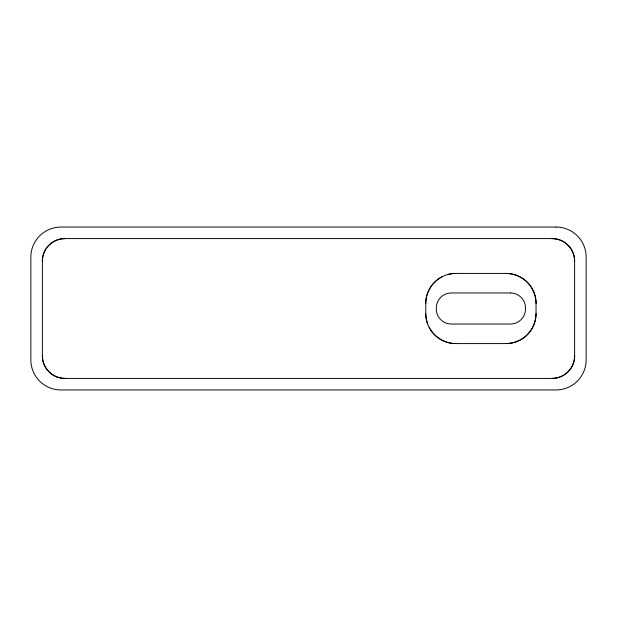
<?xml version="1.0" encoding="UTF-8"?>
<svg xmlns="http://www.w3.org/2000/svg" width="617" height="617" viewBox="0 0 617 617"><rect width="100%" height="100%" fill="white"/><g stroke="black" fill="none" stroke-linecap="round" stroke-linejoin="round"><path stroke-width="0.93" d="M447.572 274.58A30.071 30.071 0 0 1 455.847 273.416L505.963 273.416A30.071 30.071 0 0 1 536.034 303.487L536.034 313.513A30.071 30.071 0 0 1 505.963 343.584L455.847 343.584A30.071 30.071 0 0 1 429.131 327.326M442.034 276.778A30.071 30.071 0 0 0 425.776 303.487L425.776 313.513A30.071 30.071 0 0 0 427.62 323.894M552.068 238.648A22.636 22.451 -90 0 1 574.658 261.138M574.689 355.862A22.636 22.482 84.6 0 1 552.068 378.352M64.932 378.352A22.636 22.451 -90 0 1 42.342 355.862M42.311 261.138A22.636 22.482 84.6 0 1 64.932 238.648M505.963 273.478A30.148 30.009 -81.3 0 1 536.096 303.487M425.73 303.487A30.102 30.056 -90 0 1 455.847 273.439M455.847 343.561A30.102 30.025 78.4 0 1 425.761 313.513M536.05 313.513A30.148 29.963 90 0 1 505.963 343.522M556.079 227.056L60.921 227.056A30.071 30.071 0 0 0 30.85 257.127L30.85 359.873A30.071 30.071 0 0 0 60.921 389.944L556.079 389.944A30.071 30.071 0 0 0 586.15 359.873L586.15 257.127A30.071 30.071 0 0 0 556.079 227.056M552.068 238.586L64.932 238.586A22.551 22.551 0 0 0 42.38 261.138L42.38 355.862A22.551 22.551 0 0 0 64.932 378.414L552.068 378.414A22.551 22.551 0 0 0 574.62 355.862L574.62 261.138A22.551 22.551 0 0 0 552.068 238.586M510.475 292.967L451.336 292.967A15.032 15.032 0 0 0 436.296 307.999L436.296 309.001A15.032 15.032 0 0 0 451.336 324.033L510.475 324.033A15.032 15.032 0 0 0 525.507 309.001L525.507 307.999A15.032 15.032 0 0 0 510.475 292.967"/></g></svg>
